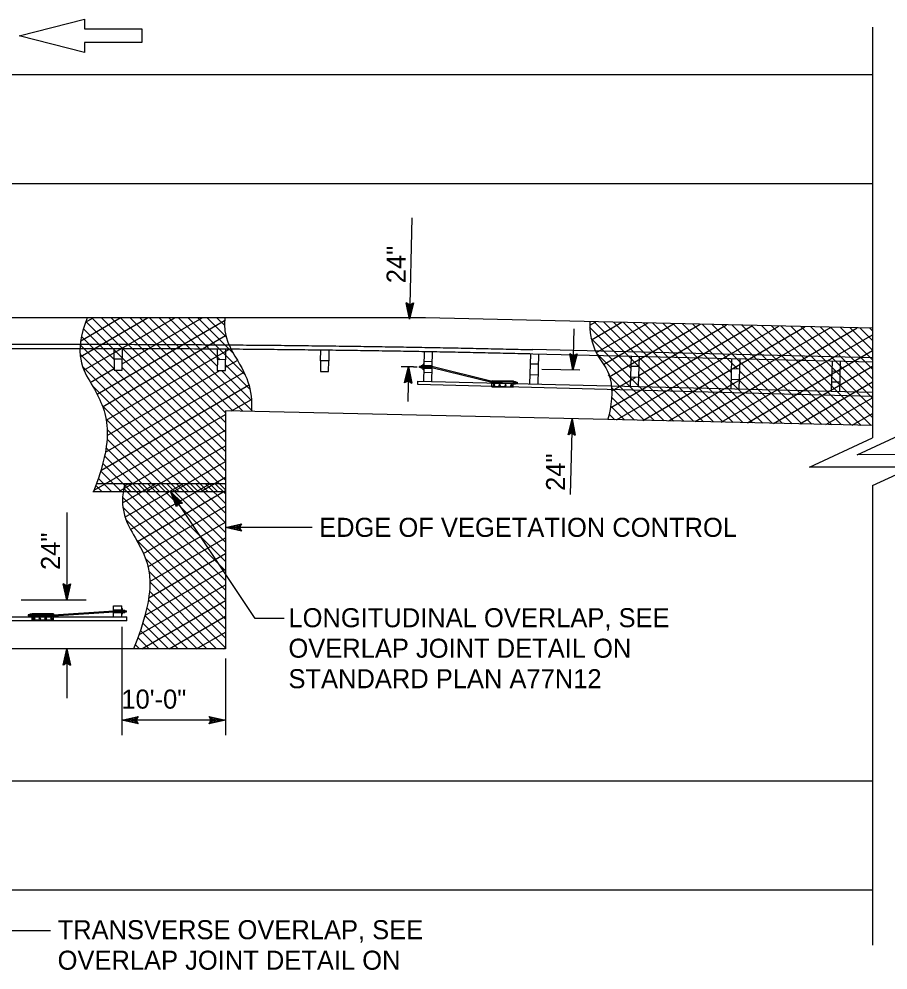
# Model space of a CAD drawing. Extents: x -893 to 867, y -474 to 712.
# Drawn here: x -351.7 to -32.7, y 106.1 to 455.4 of the extents above; entities that cross this region are included whole.
import ezdxf

# ---------------------------------------------------------------- set-up
doc = ezdxf.new("R2010")
doc.units = 0
for name, color, linetype in [('11 Undefined', 7, 'Continuous'), ('56 Stage 3 Anno', 7, 'Continuous'), ('57 Undefined', 7, 'Continuous'), ('60 Nongeo Data', 7, 'Continuous')]:
    doc.layers.add(name, color=color, linetype=linetype)

# ---------------------------------------------------------------- blocks, each defined once
blk = doc.blocks.new('AHT')
at = {"layer": '60 Nongeo Data'}
blk.add_lwpolyline([(-5.9055, 1.3189), (0, 0), (-5.9059, -1.3094), (-5.6957, -0.9602), (-1.3693, -0.0035), (-5.6968, 0.9693), (-5.4886, 0.6205), (-2.7193, 0.002), (-5.4858, -0.6114), (-5.2756, -0.2622), (-4.0791, 0.0031), (-5.2799, 0.2713), (-5.1181, 0), (-5.9059, -1.3094), (-5.1181, 0)], close=True, dxfattribs=at)

msp = doc.modelspace()

# ---------------------------------------------------------------- linework, layer by layer
at = {"layer": '11 Undefined'}
for p, q in [((-329.21, 331.36), (-304.52, 345.62)), ((-329.06, 337.22), (-314.52, 345.62)), ((-327.87, 326.36), (-294.52, 345.62)), ((-327.28, 344.02), (-324.52, 345.62)), ((-327.19, 344.26), (-275.95, 293.02)), ((-325.01, 345.62), (-275.95, 296.55)), ((-323.08, 317.58), (-276.29, 344.6)), ((-321.47, 345.62), (-275.95, 300.09)), ((-317.94, 345.62), (-275.95, 303.62)), ((-314.4, 345.62), (-275.95, 307.16)), ((-313.85, 328.68), (-284.52, 345.62)), ((-310.87, 345.62), (-275.95, 310.69)), ((-307.33, 345.62), (-273.17, 311.45)), ((-303.8, 345.62), (-269.55, 311.37)), ((-300.26, 345.62), (-265.93, 311.29)), ((-296.73, 345.62), (-278.92, 327.81)), ((-293.19, 345.62), (-277.82, 330.25)), ((-289.65, 345.62), (-268.92, 324.88)), ((-286.12, 345.62), (-273.09, 332.59)), ((-282.58, 345.62), (-275.78, 338.82)), ((-279.05, 345.62), (-276.32, 342.89)), ((-142.19, 342.93), (-139.98, 344.21)), ((-141.55, 337.53), (-130.38, 343.98)), ((-140.7, 344.22), (-104.01, 307.54)), ((-139.65, 332.85), (-120.77, 343.75)), ((-137.17, 328.51), (-111.17, 343.52)), ((-137.08, 344.14), (-100.39, 307.46)), ((-135.07, 323.95), (-101.57, 343.29)), ((-134.47, 312.74), (-82.36, 342.83)), ((-133.45, 344.05), (-96.77, 307.37)), ((-132.35, 308.2), (-72.76, 342.6)), ((-129.83, 343.96), (-93.15, 307.29)), ((-126.21, 343.88), (-89.54, 307.2)), ((-124.11, 324.5), (-91.96, 343.06)), ((-122.74, 307.97), (-63.15, 342.37)), ((-122.59, 343.79), (-85.92, 307.12)), ((-118.97, 343.71), (-82.3, 307.04)), ((-115.34, 343.62), (-78.68, 306.95)), ((-111.72, 343.53), (-75.06, 306.87)), ((-108.1, 343.45), (-90.12, 325.47)), ((-104.48, 343.36), (-87.96, 326.84)), ((-100.86, 343.27), (-64.2, 306.62)), ((-97.23, 343.19), (-60.58, 306.53)), ((-93.61, 343.1), (-56.96, 306.45)), ((-89.99, 343.01), (-53.34, 306.37)), ((-86.37, 342.93), (-49.72, 306.28)), ((-82.75, 342.84), (-46.1, 306.2)), ((-79.12, 342.75), (-42.48, 306.12)), ((-75.5, 342.67), (-38.87, 306.03)), ((-71.88, 342.58), (-38.33, 309.03)), ((-68.26, 342.5), (-38.33, 312.56)), ((-64.64, 342.41), (-38.33, 316.1)), ((-328.07, 341.6), (-316.84, 330.37)), ((-321.03, 312.99), (-275.85, 339.08)), ((-142.2, 342.19), (-127.02, 327.01)), ((-113.12, 307.75), (-53.55, 342.14)), ((-103.51, 307.53), (-43.95, 341.92)), ((-93.89, 307.31), (-38.33, 339.39)), ((-61.01, 342.32), (-38.33, 319.64)), ((-57.39, 342.24), (-38.33, 323.17)), ((-53.77, 342.15), (-38.33, 326.71)), ((-50.15, 342.06), (-38.33, 330.24)), ((-46.53, 341.98), (-38.33, 333.78)), ((-42.9, 341.89), (-38.33, 337.31)), ((-39.28, 341.8), (-38.33, 340.85)), ((-329.24, 335.71), (-275.95, 282.41)), ((-328.78, 338.78), (-316.84, 326.84)), ((-141.71, 338.17), (-111.25, 307.71)), ((-329.29, 332.22), (-278.89, 281.82)), ((-319.68, 308), (-274.05, 334.34)), ((-139.32, 332.24), (-114.87, 307.79)), ((-84.28, 307.08), (-38.33, 333.61)), ((-275.94, 327.48), (-271.58, 329.99)), ((-328.41, 327.8), (-282.42, 281.82)), ((-325.54, 321.93), (-316.84, 326.96)), ((-320, 296.26), (-269.24, 325.57)), ((-319.3, 302.44), (-278.04, 326.26)), ((-316.45, 326.44), (-275.95, 285.94)), ((-313.85, 327.38), (-275.95, 289.48)), ((-277.37, 326.26), (-266.36, 315.25)), ((-275.93, 328.35), (-267.03, 319.45)), ((-87.12, 326.01), (-67.82, 306.7)), ((-74.66, 306.86), (-38.33, 327.84)), ((-135.36, 324.74), (-118.49, 307.87)), ((-134.08, 318.75), (-125.41, 323.75)), ((-124.12, 324.11), (-107.63, 307.62)), ((-87.22, 322.56), (-71.44, 306.79)), ((-65.05, 306.64), (-38.33, 322.07)), ((-324.77, 320.62), (-285.96, 281.82)), ((-321.66, 289.53), (-267.41, 320.85)), ((-134.2, 320.05), (-122.11, 307.96)), ((-273.67, 311.47), (-266.39, 315.67)), ((-134.06, 316.38), (-125.73, 308.04)), ((-55.44, 306.42), (-38.33, 316.29)), ((-321.25, 313.57), (-289.5, 281.82)), ((-134.4, 313.18), (-129.35, 308.13)), ((-324.14, 282.32), (-275.95, 310.15)), ((-319.78, 308.57), (-293.03, 281.82)), ((-135.02, 310.27), (-132.97, 308.21)), ((-45.82, 306.19), (-38.33, 310.52)), ((-319.31, 304.56), (-296.57, 281.82)), ((-315.02, 281.82), (-275.95, 304.38)), ((-319.37, 301.08), (-300.1, 281.82)), ((-319.72, 297.9), (-303.64, 281.82)), ((-305.02, 281.82), (-275.95, 298.6)), ((-320.27, 294.91), (-307.17, 281.82)), ((-276, 295.13), (-275.95, 295.07)), ((-320.95, 292.06), (-310.71, 281.82)), ((-295.02, 281.82), (-275.95, 292.83)), ((-322.59, 286.63), (-317.78, 281.82)), ((-321.73, 289.3), (-314.24, 281.82)), ((-285.02, 281.82), (-275.95, 287.06)), ((-323.51, 284.01), (-321.32, 281.82)), ((-313.77, 277.65), (-301.36, 284.82)), ((-313.11, 283.81), (-311.36, 284.82)), ((-312.87, 272.4), (-291.36, 284.82)), ((-311.65, 284.82), (-275.95, 249.11)), ((-310.77, 267.84), (-281.36, 284.82)), ((-308.12, 284.82), (-275.95, 252.65)), ((-304.58, 284.82), (-275.95, 256.18)), ((-301.05, 284.82), (-275.95, 259.72)), ((-297.51, 284.82), (-275.95, 263.26)), ((-293.98, 284.82), (-275.95, 266.79)), ((-290.44, 284.82), (-275.95, 270.33)), ((-286.91, 284.82), (-275.95, 273.86)), ((-283.37, 284.82), (-275.95, 277.4)), ((-279.83, 284.82), (-275.95, 280.93)), ((-276.3, 284.82), (-275.95, 284.47)), ((-313.72, 279.81), (-275.95, 242.04)), ((-313.29, 282.92), (-275.95, 245.58)), ((-308.27, 263.51), (-275.95, 282.17)), ((-313.68, 276.24), (-275.95, 238.51)), ((-306.05, 259.01), (-275.95, 276.4)), ((-312.59, 271.61), (-275.95, 234.97)), ((-304.45, 254.17), (-275.95, 270.62)), ((-308.58, 264.07), (-275.95, 231.44)), ((-303.74, 248.8), (-275.95, 264.85)), ((-304.1, 242.82), (-275.95, 259.08)), ((-305.4, 257.35), (-275.95, 227.9)), ((-305.48, 236.25), (-275.95, 253.3)), ((-304.11, 252.53), (-275.95, 224.36)), ((-303.73, 248.61), (-279.18, 224.06)), ((-307.72, 229.19), (-275.95, 247.53)), ((-303.84, 245.18), (-282.71, 224.06)), ((-306.59, 224.06), (-275.95, 241.76)), ((-304.22, 242.03), (-286.25, 224.06)), ((-304.79, 239.07), (-289.79, 224.06)), ((-305.49, 236.23), (-293.32, 224.06)), ((-296.59, 224.06), (-275.95, 235.98)), ((-307.15, 230.81), (-300.39, 224.06)), ((-306.28, 233.48), (-296.86, 224.06)), ((-308.07, 228.21), (-303.93, 224.06)), ((-286.59, 224.06), (-275.95, 230.21)), ((-309.05, 225.65), (-307.46, 224.06)), ((-276.59, 224.06), (-275.95, 224.44)), ((-276.06, 218.6), (-275.95, 218.66))]:
    msp.add_line(p, q, dxfattribs=at)
for points in [[(-326.68, 345.62), (-331.95, 332.17), (-324.55, 320.97), (-317.19, 306.38), (-320.9, 290.68), (-324.34, 281.82)], [(-276.2, 345.62), (-276.91, 338.73), (-270.81, 329.21), (-266.12, 319.9), (-266.28, 312.04), (-266.32, 311.3)], [(-142.1, 344.26), (-142.42, 341.11), (-140.7, 331.6), (-133.07, 325.39), (-134.19, 312.7), (-135.56, 308.41)], [(-312.86, 284.82), (-315.34, 275.12), (-308.62, 264.78), (-301.44, 250.55), (-305.64, 233.98), (-309.69, 224.06)]]:
    msp.add_open_spline(points, degree=3, dxfattribs=at)
at = {"layer": '56 Stage 3 Anno'}
for p, q in [((-38.33, 452.45), (-38.33, 394.95)), ((-38.33, 394.95), (-38.33, 301.53)), ((-209.54, 351.15), (-209.54, 351.15)), ((-206.87, 351.09), (-206.87, 351.09)), ((-208.35, 345.13), (-208.35, 345.13)), ((-208.72, 327.71), (-208.72, 327.71)), ((-210.2, 321.74), (-210.2, 321.74)), ((-207.53, 321.68), (-207.53, 321.68)), ((-38.33, 284.01), (-38.33, 115.15))]:
    msp.add_line(p, q, dxfattribs=at)
for points in [[(-206.87, 351.09), (-208.35, 345.13), (-209.54, 351.16), (-209.19, 350.93), (-208.32, 346.52), (-207.23, 350.89), (-207.59, 350.69), (-208.29, 347.89), (-208.84, 350.71), (-208.49, 350.49), (-208.25, 349.27), (-207.95, 350.48), (-208.23, 350.32), (-209.54, 351.16), (-208.23, 350.32)], [(-210.2, 321.74), (-208.72, 327.71), (-207.53, 321.68), (-207.88, 321.9), (-208.74, 326.32), (-209.84, 321.94), (-209.48, 322.15), (-208.78, 324.95), (-208.22, 322.12), (-208.57, 322.34), (-208.82, 323.56), (-209.12, 322.35), (-208.84, 322.51), (-207.53, 321.68), (-208.84, 322.51)]]:
    msp.add_lwpolyline(points, close=True, dxfattribs=at)
at = {"layer": '57 Undefined'}
for p, q in [((-351.6, 449.25), (-327.69, 455.39)), ((-327.69, 455.39), (-327.69, 451.75)), ((-327.69, 451.75), (-306.59, 451.75)), ((-306.59, 451.75), (-306.59, 449.25)), ((-327.69, 443.11), (-351.6, 449.25)), ((-306.59, 449.25), (-306.59, 446.75)), ((-306.59, 446.75), (-327.69, 446.75)), ((-327.69, 446.75), (-327.69, 443.11))]:
    msp.add_line(p, q, dxfattribs=at)
at = {"layer": '60 Nongeo Data'}
for p, q in [((-770.59, 434.95), (-38.33, 434.95)), ((-403.41, 394.95), (-38.33, 394.95)), ((-207.49, 382.31), (-208.35, 345.13)), ((-202.52, 345.62), (-549.49, 345.62)), ((-38.33, 341.78), (-202.52, 345.62)), ((-147.96, 341.61), (-148.32, 326.41)), ((-403.4, 335.91), (-313.12, 335.91)), ((-403.41, 334.42), (-313.12, 334.42)), ((-203.14, 322.16), (-202.84, 333.29)), ((-200.16, 322.12), (-199.86, 333.22)), ((-164.11, 321.32), (-163.82, 332.45)), ((-38.33, 330.97), (-163.06, 333.94)), ((-163.02, 332.43), (-38.33, 329.47)), ((-161.13, 321.24), (-160.84, 332.38)), ((-149.51, 332.44), (-149.51, 332.44)), ((-146.84, 332.38), (-146.84, 332.38)), ((-203.34, 326.58), (-203.29, 328.55)), ((-202.97, 328.54), (-203.29, 328.55)), ((-199.96, 329.46), (-202.94, 329.53)), ((-160.94, 328.57), (-163.92, 328.65)), ((-127.2, 320.44), (-126.9, 331.57)), ((-124.22, 320.36), (-123.92, 331.5)), ((-90.28, 319.56), (-89.98, 330.69)), ((-87.3, 319.48), (-87, 330.62)), ((-53.36, 318.68), (-53.07, 329.82)), ((-50.37, 318.61), (-50.08, 329.75)), ((-208.72, 327.71), (-209.02, 314.84)), ((-204.7, 327.4), (-204.69, 327.8)), ((-203.32, 327.37), (-204.7, 327.4)), ((-203.31, 327.76), (-204.69, 327.8)), ((-204.12, 327.14), (-204.09, 328.03)), ((-203.33, 327.12), (-204.12, 327.14)), ((-203.3, 328.01), (-204.09, 328.03)), ((-203.03, 326.58), (-203.34, 326.58)), ((-203.31, 327.93), (-203.33, 327.2)), ((-200.07, 325.48), (-203.05, 325.55)), ((-200.11, 327.28), (-203.01, 327.36)), ((-200.12, 326.99), (-203.01, 327.06)), ((-200.09, 327.97), (-202.99, 328.05)), ((-200.1, 327.68), (-202.99, 327.75)), ((-178.06, 321.88), (-200.11, 327.28)), ((-178.05, 322.27), (-200.1, 327.69)), ((-145.87, 326.35), (-159.81, 326.68)), ((-148.32, 326.41), (-148.32, 326.41)), ((-124.02, 327.69), (-127, 327.77)), ((-87.1, 326.82), (-90.08, 326.89)), ((-50.19, 325.94), (-53.17, 326.02)), ((-205.28, 321.12), (-205.25, 322.3)), ((-205.25, 322.3), (-38.33, 318.33)), ((-178.11, 320.3), (-178.04, 322.66)), ((-178.04, 322.66), (-178.07, 321.49)), ((-178.06, 321.88), (-170.2, 321.67)), ((-178.06, 321.68), (-170.2, 321.47)), ((-178.05, 322.47), (-170.18, 322.26)), ((-178.05, 322.27), (-170.18, 322.06)), ((-178.04, 322.66), (-170.18, 322.46)), ((-170.24, 320.1), (-170.18, 322.46)), ((-170.2, 321.49), (-170.18, 322.24)), ((-170.2, 321.67), (-168.82, 321.63)), ((-170.2, 321.42), (-169.42, 321.4)), ((-170.18, 322.3), (-169.4, 322.29)), ((-170.18, 322.06), (-168.81, 322.02)), ((-169.4, 322.29), (-169.42, 321.4)), ((-168.81, 322.02), (-168.82, 321.63)), ((-161.05, 324.59), (-164.02, 324.67)), ((-124.13, 323.71), (-127.11, 323.79)), ((-87.21, 322.84), (-90.19, 322.92)), ((-50.29, 321.96), (-53.27, 322.04)), ((-38.33, 316.7), (-205.28, 321.12)), ((-178.11, 320.3), (-170.24, 320.1)), ((-38.33, 306.02), (-275.95, 311.52)), ((-275.95, 311.52), (-275.95, 224.06)), ((-148.67, 308.56), (-149.32, 280.68)), ((-148.67, 308.56), (-148.67, 308.56)), ((-150.15, 302.59), (-150.15, 302.59)), ((-147.48, 302.53), (-147.48, 302.53)), ((-323.22, 284.82), (-275.95, 284.82)), ((-324.61, 281.82), (-275.95, 281.82)), ((-334.17, 274.17), (-334.17, 241.92)), ((-244.13, 268.6), (-275.95, 268.6)), ((-335.5, 247.92), (-335.5, 247.92)), ((-332.83, 247.92), (-332.83, 247.92)), ((-327.1, 241.92), (-350.9, 241.92)), ((-334.17, 241.92), (-334.17, 241.92)), ((-339.06, 236.56), (-316.88, 238.02)), ((-339.06, 236.16), (-316.88, 237.63)), ((-316.97, 239.81), (-313.98, 239.8)), ((-316.97, 235.82), (-316.97, 239.81)), ((-316.88, 238.32), (-313.98, 238.32)), ((-316.88, 238.02), (-313.98, 238.02)), ((-316.88, 237.63), (-313.98, 237.63)), ((-313.99, 235.82), (-313.99, 239.8)), ((-313.98, 238.82), (-313.66, 238.81)), ((-313.67, 236.84), (-313.66, 238.81)), ((-313.67, 238.2), (-313.66, 237.46)), ((-313.67, 238.02), (-312.29, 238.02)), ((-313.66, 238.27), (-312.88, 238.27)), ((-313.66, 237.63), (-312.29, 237.63)), ((-312.88, 237.39), (-312.88, 238.27)), ((-312.29, 237.63), (-312.29, 238.02)), ((-624.69, 234.43), (-312.12, 234.42)), ((-403.41, 235.82), (-312.12, 235.82)), ((-346.93, 236.56), (-348.31, 236.55)), ((-348.31, 236.55), (-348.31, 236.16)), ((-346.93, 236.16), (-348.31, 236.16)), ((-347.72, 236.8), (-347.72, 235.92)), ((-346.93, 236.8), (-347.72, 236.8)), ((-346.93, 235.92), (-347.72, 235.92)), ((-346.93, 234.59), (-346.93, 236.95)), ((-339.06, 236.95), (-346.93, 236.95)), ((-339.06, 236.75), (-346.93, 236.75)), ((-346.93, 235.98), (-346.93, 236.73)), ((-339.06, 236.55), (-346.93, 236.56)), ((-339.06, 236.16), (-346.93, 236.16)), ((-339.06, 235.97), (-346.93, 235.96)), ((-339.06, 234.59), (-346.93, 234.59)), ((-339.06, 234.59), (-339.06, 236.95)), ((-339.06, 236.95), (-339.06, 235.77)), ((-316.97, 235.82), (-313.99, 235.82)), ((-316.88, 237.34), (-313.98, 237.34)), ((-313.99, 236.85), (-313.67, 236.84)), ((-313.66, 237.38), (-312.88, 237.39)), ((-312.12, 234.33), (-312.12, 235.82)), ((-313.99, 232.07), (-313.99, 192.36)), ((-275.95, 224.06), (-660.87, 224.06)), ((-334.17, 224.06), (-334.17, 205.94)), ((-334.17, 224.06), (-334.17, 224.06)), ((-275.95, 220.47), (-275.95, 192.36)), ((-335.51, 218.06), (-335.51, 218.06)), ((-332.84, 218.06), (-332.84, 218.06)), ((-307.99, 199.21), (-307.99, 199.21)), ((-281.95, 199.22), (-281.95, 199.22)), ((-275.95, 197.88), (-313.99, 197.88)), ((-313.99, 197.88), (-313.99, 197.88)), ((-307.99, 196.54), (-307.99, 196.54)), ((-281.95, 196.55), (-281.95, 196.55)), ((-275.95, 197.88), (-275.95, 197.88)), ((-38.33, 175.4), (-770.59, 175.4)), ((-770.59, 135.5), (-38.33, 135.5))]:
    msp.add_line(p, q, dxfattribs=at)
for points in [[(-316.84, 334.42), (-313.85, 334.42), (-313.85, 330.43), (-316.84, 330.43)], [(-278.87, 334.24), (-275.88, 334.22), (-275.91, 330.23), (-278.9, 330.26)], [(-240.92, 333.87), (-237.93, 333.83), (-237.98, 329.84), (-240.97, 329.88)], [(-146.84, 332.38), (-148.32, 326.41), (-149.51, 332.44), (-149.16, 332.22), (-148.29, 327.8), (-147.2, 332.17), (-147.56, 331.97), (-148.25, 329.17), (-148.81, 332), (-148.46, 331.78), (-148.22, 330.55), (-147.92, 331.77), (-148.2, 331.61), (-149.51, 332.44), (-148.2, 331.61)], [(-313.85, 330.43), (-316.84, 330.43), (-316.84, 326.44), (-313.85, 326.44)], [(-275.91, 330.23), (-278.9, 330.26), (-278.93, 326.27), (-275.95, 326.25)], [(-237.98, 329.84), (-240.97, 329.88), (-241.02, 325.9), (-238.03, 325.86)], [(-177.06, 320.85), (-177.49, 321.13), (-177.64, 320.89), (-177.21, 320.62)], [(-177.21, 320.62), (-177.64, 320.89), (-177.64, 320.89), (-177.24, 320.62)], [(-177.24, 320.62), (-177.64, 320.89), (-177.5, 320.63), (-177.5, 320.63)], [(-177.06, 320.87), (-177.46, 321.13), (-177.49, 321.13), (-177.06, 320.85)], [(-177.19, 321.12), (-177.19, 321.12), (-177.46, 321.13), (-177.06, 320.87)], [(-174.93, 320.8), (-175.36, 321.08), (-175.51, 320.84), (-175.08, 320.56)], [(-175.08, 320.56), (-175.51, 320.84), (-175.51, 320.83), (-175.11, 320.56)], [(-175.11, 320.56), (-175.51, 320.83), (-175.37, 320.57), (-175.37, 320.57)], [(-174.93, 320.81), (-175.33, 321.08), (-175.36, 321.08), (-174.93, 320.8)], [(-175.07, 321.07), (-175.07, 321.07), (-175.33, 321.08), (-174.93, 320.81)], [(-172.95, 320.5), (-173.37, 320.78), (-173.39, 320.77), (-172.98, 320.51)], [(-172.98, 320.51), (-173.39, 320.77), (-173.24, 320.51), (-173.24, 320.51)], [(-172.81, 320.74), (-173.23, 321.02), (-173.37, 320.78), (-172.95, 320.5)], [(-172.8, 320.76), (-173.2, 321.02), (-173.23, 321.02), (-172.81, 320.74)], [(-172.94, 321.01), (-172.94, 321.01), (-173.2, 321.02), (-172.8, 320.76)], [(-170.68, 320.68), (-171.1, 320.97), (-171.25, 320.73), (-170.82, 320.45)], [(-170.82, 320.45), (-171.25, 320.73), (-171.25, 320.72), (-170.85, 320.45)], [(-170.85, 320.45), (-171.25, 320.72), (-171.11, 320.45), (-171.11, 320.45)], [(-170.67, 320.7), (-171.07, 320.96), (-171.1, 320.97), (-170.68, 320.68)], [(-170.81, 320.96), (-170.81, 320.96), (-171.07, 320.96), (-170.67, 320.7)], [(-150.15, 302.59), (-148.67, 308.56), (-147.48, 302.53), (-147.83, 302.75), (-148.7, 307.17), (-149.79, 302.8), (-149.43, 303), (-148.74, 305.8), (-148.18, 302.97), (-148.53, 303.19), (-148.77, 304.42), (-149.07, 303.2), (-148.79, 303.36), (-147.48, 302.53), (-148.79, 303.36)], [(-332.83, 247.92), (-334.17, 241.92), (-335.5, 247.92), (-335.15, 247.71), (-334.18, 243.31), (-333.19, 247.71), (-333.54, 247.5), (-334.17, 244.69), (-334.79, 247.5), (-334.44, 247.28), (-334.17, 246.07), (-333.9, 247.29), (-334.17, 247.12), (-335.5, 247.92), (-334.17, 247.12)], [(-346.34, 235.43), (-346.34, 235.43), (-346.08, 235.43), (-346.48, 235.18)], [(-346.48, 235.18), (-346.08, 235.43), (-346.05, 235.43), (-346.48, 235.16)], [(-346.48, 235.16), (-346.05, 235.43), (-345.91, 235.19), (-346.34, 234.92)], [(-346.34, 234.92), (-345.91, 235.19), (-345.9, 235.18), (-346.31, 234.93)], [(-346.31, 234.93), (-345.9, 235.18), (-346.04, 234.92), (-346.04, 234.92)], [(-344.21, 235.43), (-344.21, 235.43), (-343.95, 235.43), (-344.35, 235.18)], [(-344.35, 235.18), (-343.95, 235.43), (-343.92, 235.43), (-344.34, 235.17)], [(-344.34, 235.17), (-343.92, 235.43), (-343.77, 235.19), (-344.21, 234.92)], [(-344.21, 234.92), (-343.77, 235.19), (-343.77, 235.18), (-344.18, 234.93)], [(-344.18, 234.93), (-343.77, 235.18), (-343.92, 234.93), (-343.92, 234.93)], [(-342.07, 235.43), (-342.07, 235.43), (-341.81, 235.43), (-342.22, 235.17)], [(-342.22, 235.17), (-341.81, 235.43), (-341.78, 235.43), (-342.21, 235.17)], [(-342.21, 235.17), (-341.78, 235.43), (-341.65, 235.19), (-342.07, 234.92)], [(-342.07, 234.92), (-341.65, 235.19), (-341.64, 235.18), (-342.04, 234.92)], [(-342.04, 234.92), (-341.64, 235.18), (-341.78, 234.92), (-341.78, 234.92)], [(-339.94, 235.43), (-339.94, 235.43), (-339.68, 235.43), (-340.09, 235.18)], [(-340.09, 235.18), (-339.68, 235.43), (-339.65, 235.43), (-340.08, 235.16)], [(-340.08, 235.16), (-339.65, 235.43), (-339.51, 235.19), (-339.94, 234.93)], [(-339.94, 234.93), (-339.51, 235.19), (-339.5, 235.18), (-339.92, 234.93)], [(-339.92, 234.93), (-339.5, 235.18), (-339.65, 234.92), (-339.65, 234.92)], [(-335.51, 218.06), (-334.17, 224.06), (-332.84, 218.06), (-333.2, 218.27), (-334.17, 222.67), (-335.16, 218.27), (-334.8, 218.48), (-334.17, 221.3), (-333.55, 218.49), (-333.91, 218.7), (-334.18, 219.92), (-334.45, 218.7), (-334.17, 218.86), (-332.84, 218.06), (-334.17, 218.86)], [(-307.99, 196.54), (-313.99, 197.88), (-307.99, 199.21), (-308.2, 198.86), (-312.6, 197.88), (-308.2, 196.9), (-308.41, 197.25), (-311.22, 197.88), (-308.41, 198.5), (-308.63, 198.15), (-309.84, 197.88), (-308.62, 197.61), (-308.79, 197.88), (-307.99, 199.21), (-308.79, 197.88)], [(-281.95, 199.22), (-275.95, 197.88), (-281.95, 196.55), (-281.73, 196.91), (-277.34, 197.88), (-281.73, 198.87), (-281.52, 198.51), (-278.71, 197.88), (-281.52, 197.26), (-281.31, 197.61), (-280.09, 197.88), (-281.31, 198.16), (-281.15, 197.88), (-281.95, 196.55), (-281.15, 197.88)]]:
    msp.add_lwpolyline(points, close=True, dxfattribs=at)
for points in [[(-25.24, 286.53), (-6.26, 295.37), (-44, 295.31), (-25.24, 304.04)], [(-38.33, 284.01), (-23.71, 290.82), (-61.45, 290.76), (-38.33, 301.53)], [(-254.33, 235.24), (-265, 235.24), (-296.06, 281.82)], [(-340.17, 120.45), (-354.59, 120.45), (-369.7, 224.06)]]:
    msp.add_lwpolyline(points, dxfattribs=at)
for points in [[(-315.79, 335.91), (-235.95, 335.71), (-163.06, 333.94)], [(-315.79, 334.42), (-235.97, 334.22), (-163.1, 332.45)], [(-211.39, 327.74), (-208.49, 327.71), (-205.59, 327.67)]]:
    msp.add_open_spline(points, degree=2, dxfattribs=at)

# ---------------------------------------------------------------- block references
for p, rotation in [((-296.06, 281.82), 123.07519992978715), ((-275.95, 268.6), 180)]:
    msp.add_blockref('AHT', p, dxfattribs=dict(at, rotation=rotation))

# ---------------------------------------------------------------- texts
at = {"layer": '57 Undefined'}
for p in [(-209.75, 358.35), (-151.21, 282.06), (-336.64, 253)]:
    msp.add_text('24"', height=7, rotation=90, dxfattribs=at).set_placement(p)
for s, p in [('EDGE OF VEGETATION CONTROL', (-241.54, 265.17)), ('LONGITUDINAL OVERLAP, SEE', (-252.79, 231.97)), ('OVERLAP JOINT DETAIL ON ', (-252.79, 220.77)), ('STANDARD PLAN A77N12', (-252.79, 209.57)), ('10\'-0"', (-314.14, 202.07)), ('TRANSVERSE OVERLAP, SEE', (-337.54, 117.37)), ('OVERLAP JOINT DETAIL ON', (-337.54, 106.17))]:
    msp.add_text(s, height=7, dxfattribs=at).set_placement(p)

doc.saveas('drawing.dxf')
